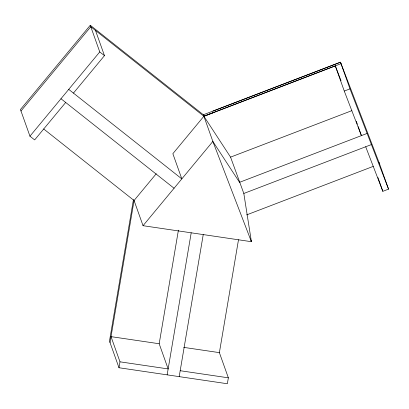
<?xml version="1.0" encoding="UTF-8"?>
<svg xmlns="http://www.w3.org/2000/svg" width="409" height="409" viewBox="0 0 409 409"><rect width="100%" height="100%" fill="white"/><g stroke="black" fill="none" stroke-linecap="round" stroke-linejoin="round"><path stroke-width="0.61" d="M133.436 199.653L109.489 341.075L118.988 367.742L227.353 383.744L228.355 377.824L219.382 352.635L238.503 239.715M110.021 342.558L134.07 200.507L156.233 173.759M118.988 367.742L119.99 361.827L111.023 336.638L159.183 343.749L168.15 368.933L119.99 361.827M159.183 343.749L178.406 230.201M167.148 374.854L191.202 232.803M179.188 376.633L203.242 234.582M43.671 128.958L134.07 200.507L143.038 225.696L251.402 241.693L212.854 141.437L203.36 114.765L90.261 25.256L20.45 109.52L29.949 136.187L34.658 139.919L65.685 102.47M20.977 110.997L90.788 26.738L203.881 116.248L230.569 157.138L243.82 193.467L251.402 241.693L250.973 240.492M29.949 136.187L99.755 51.928L90.261 25.256M73.441 93.104L104.469 55.655L95.502 30.471M143.038 225.696L212.854 141.437L239.536 182.327L367.124 133.431M203.36 114.765L340.487 62.199L379.583 163.943M341.014 80.726L335.298 65.869L203.887 116.248L172.854 153.697L181.821 178.881L68.727 89.377M213.426 112.577L203.887 116.248L341.014 63.681M212.9 111.1L340.487 62.199L349.981 88.871L388.55 189.132L382.834 191.32L365.697 146.759M358.207 126.626L361.408 135.619L344.271 91.059L349.981 88.871M230.569 157.138L351.847 110.66M243.82 193.467L371.408 144.571M246.596 214.909L373.274 166.361M183.733 347.374L219.382 352.635M180.19 370.712L228.355 377.824M99.755 51.928L104.469 55.655M60.972 98.738L174.065 188.247M379.051 162.46L388.55 189.132M377.926 177.526L382.834 191.32M356.285 121.228L357.354 124.224M335.298 65.869L344.271 91.059"/></g></svg>
